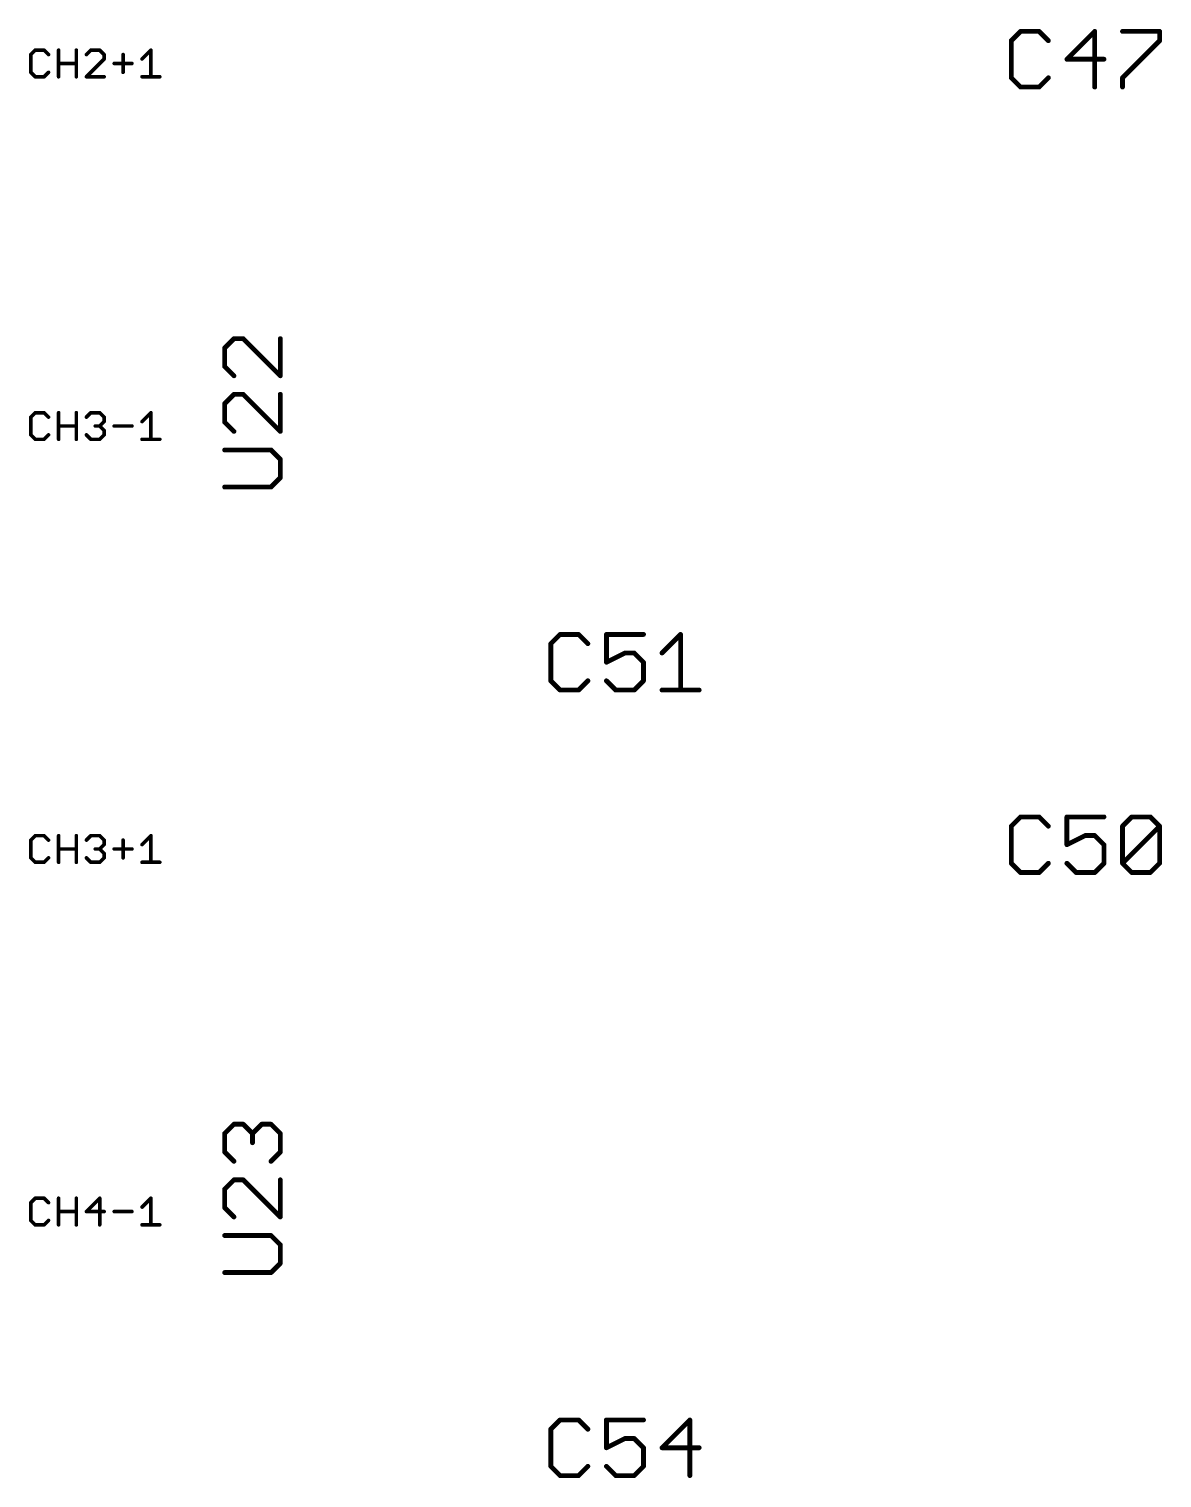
# Model space of a CAD drawing. Extents: x 0 to 11.2, y 0 to 11.2.
# Drawn here: x 8.546 to 9.484, y 4.056 to 5.255 of the extents above; entities that cross this region are included whole.
import ezdxf

# ---------------------------------------------------------------- set-up
doc = ezdxf.new("R2010")
doc.units = 0
doc.layers.add('25', color=253, linetype='CONTINUOUS')

msp = doc.modelspace()

# ---------------------------------------------------------------- linework, layer by layer
at = {"layer": '25'}
for points, const_width in [([(9.366673, 5.253039), (9.359, 5.245366)], 0.004), ([(9.38202, 5.253039), (9.366673, 5.253039)], 0.004), ([(9.389693, 5.245366), (9.38202, 5.253039)], 0.004), ([(9.428059, 5.253039), (9.405039, 5.23002)], 0.004), ([(9.428059, 5.207), (9.428059, 5.253039)], 0.004), ([(9.451078, 5.253039), (9.481771, 5.253039)], 0.004), ([(9.481771, 5.253039), (9.481771, 5.245366)], 0.004), ([(9.359, 5.245366), (9.359, 5.214673)], 0.004), ([(9.481771, 5.245366), (9.451078, 5.214673)], 0.004), ([(8.55117, 5.237519), (8.5475, 5.233849)], 0.003), ([(8.5475, 5.233849), (8.5475, 5.21917)], 0.003), ([(8.558509, 5.237519), (8.55117, 5.237519)], 0.003), ([(8.562179, 5.233849), (8.558509, 5.237519)], 0.003), ([(8.57052, 5.2155), (8.57052, 5.237519)], 0.003), ([(8.57052, 5.226509), (8.585199, 5.226509)], 0.003), ([(8.585199, 5.237519), (8.585199, 5.2155)], 0.003), ([(8.597209, 5.237519), (8.593539, 5.233849)], 0.003), ([(8.593539, 5.2155), (8.608218, 5.230179)], 0.003), ([(8.604548, 5.237519), (8.597209, 5.237519)], 0.003), ([(8.608218, 5.233849), (8.604548, 5.237519)], 0.003), ([(8.608218, 5.230179), (8.608218, 5.233849)], 0.003), ([(8.616559, 5.226509), (8.631238, 5.226509)], 0.003), ([(8.623898, 5.233849), (8.623898, 5.21917)], 0.003), ([(8.639578, 5.230179), (8.646918, 5.237519)], 0.003), ([(8.646918, 5.237519), (8.646918, 5.2155)], 0.003), ([(9.405039, 5.23002), (9.435732, 5.23002)], 0.004), ([(8.5475, 5.21917), (8.55117, 5.2155)], 0.003), ([(8.55117, 5.2155), (8.558509, 5.2155)], 0.003), ([(8.558509, 5.2155), (8.562179, 5.21917)], 0.003), ([(8.608218, 5.2155), (8.593539, 5.2155)], 0.003), ([(8.639578, 5.2155), (8.654257, 5.2155)], 0.003), ([(9.359, 5.214673), (9.366673, 5.207)], 0.004), ([(9.38202, 5.207), (9.389693, 5.214673)], 0.004), ([(9.451078, 5.214673), (9.451078, 5.207)], 0.004), ([(9.366673, 5.207), (9.38202, 5.207)], 0.004), ([(8.715634, 4.998771), (8.707961, 4.991098)], 0.004), ([(8.723307, 4.998771), (8.715634, 4.998771)], 0.004), ([(8.754, 4.968078), (8.723307, 4.998771)], 0.004), ([(8.754, 4.998771), (8.754, 4.968078)], 0.004), ([(8.707961, 4.991098), (8.707961, 4.975752)], 0.004), ([(8.707961, 4.975752), (8.715634, 4.968078)], 0.004), ([(8.715634, 4.952732), (8.707961, 4.945059)], 0.004), ([(8.723307, 4.952732), (8.715634, 4.952732)], 0.004), ([(8.754, 4.922039), (8.723307, 4.952732)], 0.004), ([(8.754, 4.952732), (8.754, 4.922039)], 0.004), ([(8.707961, 4.945059), (8.707961, 4.929712)], 0.004), ([(8.55117, 4.937519), (8.5475, 4.933849)], 0.003), ([(8.5475, 4.933849), (8.5475, 4.91917)], 0.003), ([(8.558509, 4.937519), (8.55117, 4.937519)], 0.003), ([(8.562179, 4.933849), (8.558509, 4.937519)], 0.003), ([(8.57052, 4.9155), (8.57052, 4.937519)], 0.003), ([(8.585199, 4.937519), (8.585199, 4.9155)], 0.003), ([(8.593539, 4.933849), (8.597209, 4.937519)], 0.003), ([(8.597209, 4.937519), (8.604548, 4.937519)], 0.003), ([(8.604548, 4.937519), (8.608218, 4.933849)], 0.003), ([(8.608218, 4.930179), (8.604548, 4.926509)], 0.003), ([(8.608218, 4.933849), (8.608218, 4.930179)], 0.003), ([(8.639578, 4.930179), (8.646918, 4.937519)], 0.003), ([(8.646918, 4.937519), (8.646918, 4.9155)], 0.003), ([(8.707961, 4.929712), (8.715634, 4.922039)], 0.004), ([(8.5475, 4.91917), (8.55117, 4.9155)], 0.003), ([(8.55117, 4.9155), (8.558509, 4.9155)], 0.003), ([(8.558509, 4.9155), (8.562179, 4.91917)], 0.003), ([(8.57052, 4.926509), (8.585199, 4.926509)], 0.003), ([(8.597209, 4.9155), (8.593539, 4.91917)], 0.003), ([(8.604548, 4.9155), (8.597209, 4.9155)], 0.003), ([(8.604548, 4.926509), (8.600879, 4.926509)], 0.003), ([(8.604548, 4.926509), (8.608218, 4.92284)], 0.003), ([(8.608218, 4.91917), (8.604548, 4.9155)], 0.003), ([(8.608218, 4.92284), (8.608218, 4.91917)], 0.003), ([(8.616559, 4.926509), (8.631238, 4.926509)], 0.003), ([(8.639578, 4.9155), (8.654257, 4.9155)], 0.003), ([(8.746327, 4.906693), (8.707961, 4.906693)], 0.004), ([(8.754, 4.89902), (8.746327, 4.906693)], 0.004), ([(8.754, 4.883673), (8.754, 4.89902)], 0.004), ([(8.746327, 4.876), (8.754, 4.883673)], 0.004), ([(8.707961, 4.876), (8.746327, 4.876)], 0.004), ([(8.985555, 4.754039), (8.977882, 4.746366)], 0.004), ([(8.977882, 4.746366), (8.977882, 4.715673)], 0.004), ([(9.000902, 4.754039), (8.985555, 4.754039)], 0.004), ([(9.008575, 4.746366), (9.000902, 4.754039)], 0.004), ([(9.054614, 4.754039), (9.023921, 4.754039)], 0.004), ([(9.023921, 4.754039), (9.023921, 4.73102)], 0.004), ([(9.069961, 4.738693), (9.085307, 4.754039)], 0.004), ([(9.085307, 4.754039), (9.085307, 4.708)], 0.004), ([(9.023921, 4.73102), (9.039268, 4.738693)], 0.004), ([(9.039268, 4.738693), (9.046941, 4.738693)], 0.004), ([(9.046941, 4.738693), (9.054614, 4.73102)], 0.004), ([(9.054614, 4.73102), (9.054614, 4.715673)], 0.004), ([(8.977882, 4.715673), (8.985555, 4.708)], 0.004), ([(9.000902, 4.708), (9.008575, 4.715673)], 0.004), ([(9.031594, 4.708), (9.023921, 4.715673)], 0.004), ([(9.054614, 4.715673), (9.046941, 4.708)], 0.004), ([(8.985555, 4.708), (9.000902, 4.708)], 0.004), ([(9.046941, 4.708), (9.031594, 4.708)], 0.004), ([(9.069961, 4.708), (9.100653, 4.708)], 0.004), ([(9.366673, 4.603039), (9.359, 4.595366)], 0.004), ([(9.38202, 4.603039), (9.366673, 4.603039)], 0.004), ([(9.389693, 4.595366), (9.38202, 4.603039)], 0.004), ([(9.435732, 4.603039), (9.405039, 4.603039)], 0.004), ([(9.405039, 4.603039), (9.405039, 4.58002)], 0.004), ([(9.451078, 4.595366), (9.458752, 4.603039)], 0.004), ([(9.458752, 4.603039), (9.474098, 4.603039)], 0.004), ([(9.474098, 4.603039), (9.481771, 4.595366)], 0.004), ([(9.359, 4.595366), (9.359, 4.564673)], 0.004), ([(9.451078, 4.564673), (9.451078, 4.595366)], 0.004), ([(9.451078, 4.564673), (9.481771, 4.595366)], 0.004), ([(9.481771, 4.595366), (9.481771, 4.564673)], 0.004), ([(8.55117, 4.587519), (8.5475, 4.583849)], 0.003), ([(8.5475, 4.583849), (8.5475, 4.56917)], 0.003), ([(8.558509, 4.587519), (8.55117, 4.587519)], 0.003), ([(8.562179, 4.583849), (8.558509, 4.587519)], 0.003), ([(8.57052, 4.5655), (8.57052, 4.587519)], 0.003), ([(8.585199, 4.587519), (8.585199, 4.5655)], 0.003), ([(8.593539, 4.583849), (8.597209, 4.587519)], 0.003), ([(8.597209, 4.587519), (8.604548, 4.587519)], 0.003), ([(8.604548, 4.587519), (8.608218, 4.583849)], 0.003), ([(8.608218, 4.580179), (8.604548, 4.576509)], 0.003), ([(8.608218, 4.583849), (8.608218, 4.580179)], 0.003), ([(8.623898, 4.583849), (8.623898, 4.56917)], 0.003), ([(8.639578, 4.580179), (8.646918, 4.587519)], 0.003), ([(8.646918, 4.587519), (8.646918, 4.5655)], 0.003), ([(9.405039, 4.58002), (9.420386, 4.587693)], 0.004), ([(9.420386, 4.587693), (9.428059, 4.587693)], 0.004), ([(9.428059, 4.587693), (9.435732, 4.58002)], 0.004), ([(9.435732, 4.58002), (9.435732, 4.564673)], 0.004), ([(8.5475, 4.56917), (8.55117, 4.5655)], 0.003), ([(8.558509, 4.5655), (8.562179, 4.56917)], 0.003), ([(8.57052, 4.576509), (8.585199, 4.576509)], 0.003), ([(8.597209, 4.5655), (8.593539, 4.56917)], 0.003), ([(8.604548, 4.576509), (8.600879, 4.576509)], 0.003), ([(8.604548, 4.576509), (8.608218, 4.57284)], 0.003), ([(8.608218, 4.56917), (8.604548, 4.5655)], 0.003), ([(8.608218, 4.57284), (8.608218, 4.56917)], 0.003), ([(8.616559, 4.576509), (8.631238, 4.576509)], 0.003), ([(8.55117, 4.5655), (8.558509, 4.5655)], 0.003), ([(8.604548, 4.5655), (8.597209, 4.5655)], 0.003), ([(8.639578, 4.5655), (8.654257, 4.5655)], 0.003), ([(9.359, 4.564673), (9.366673, 4.557)], 0.004), ([(9.366673, 4.557), (9.38202, 4.557)], 0.004), ([(9.38202, 4.557), (9.389693, 4.564673)], 0.004), ([(9.412712, 4.557), (9.405039, 4.564673)], 0.004), ([(9.428059, 4.557), (9.412712, 4.557)], 0.004), ([(9.435732, 4.564673), (9.428059, 4.557)], 0.004), ([(9.458752, 4.557), (9.451078, 4.564673)], 0.004), ([(9.474098, 4.557), (9.458752, 4.557)], 0.004), ([(9.481771, 4.564673), (9.474098, 4.557)], 0.004), ([(8.707961, 4.341098), (8.715634, 4.348771)], 0.004), ([(8.707961, 4.325752), (8.707961, 4.341098)], 0.004), ([(8.715634, 4.348771), (8.723307, 4.348771)], 0.004), ([(8.723307, 4.348771), (8.73098, 4.341098)], 0.004), ([(8.73098, 4.341098), (8.738654, 4.348771)], 0.004), ([(8.73098, 4.341098), (8.73098, 4.333425)], 0.004), ([(8.738654, 4.348771), (8.746327, 4.348771)], 0.004), ([(8.746327, 4.348771), (8.754, 4.341098)], 0.004), ([(8.754, 4.341098), (8.754, 4.325752)], 0.004), ([(8.715634, 4.318078), (8.707961, 4.325752)], 0.004), ([(8.754, 4.325752), (8.746327, 4.318078)], 0.004), ([(8.715634, 4.302732), (8.707961, 4.295059)], 0.004), ([(8.723307, 4.302732), (8.715634, 4.302732)], 0.004), ([(8.754, 4.272039), (8.723307, 4.302732)], 0.004), ([(8.754, 4.302732), (8.754, 4.272039)], 0.004), ([(8.707961, 4.295059), (8.707961, 4.279712)], 0.004), ([(8.55117, 4.287519), (8.5475, 4.283849)], 0.003), ([(8.5475, 4.283849), (8.5475, 4.26917)], 0.003), ([(8.558509, 4.287519), (8.55117, 4.287519)], 0.003), ([(8.562179, 4.283849), (8.558509, 4.287519)], 0.003), ([(8.57052, 4.2655), (8.57052, 4.287519)], 0.003), ([(8.585199, 4.287519), (8.585199, 4.2655)], 0.003), ([(8.604548, 4.287519), (8.593539, 4.276509)], 0.003), ([(8.604548, 4.2655), (8.604548, 4.287519)], 0.003), ([(8.639578, 4.280179), (8.646918, 4.287519)], 0.003), ([(8.646918, 4.287519), (8.646918, 4.2655)], 0.003), ([(8.707961, 4.279712), (8.715634, 4.272039)], 0.004), ([(8.5475, 4.26917), (8.55117, 4.2655)], 0.003), ([(8.558509, 4.2655), (8.562179, 4.26917)], 0.003), ([(8.57052, 4.276509), (8.585199, 4.276509)], 0.003), ([(8.593539, 4.276509), (8.608218, 4.276509)], 0.003), ([(8.616559, 4.276509), (8.631238, 4.276509)], 0.003), ([(8.55117, 4.2655), (8.558509, 4.2655)], 0.003), ([(8.639578, 4.2655), (8.654257, 4.2655)], 0.003), ([(8.746327, 4.256693), (8.707961, 4.256693)], 0.004), ([(8.754, 4.24902), (8.746327, 4.256693)], 0.004), ([(8.754, 4.233673), (8.754, 4.24902)], 0.004), ([(8.746327, 4.226), (8.754, 4.233673)], 0.004), ([(8.707961, 4.226), (8.746327, 4.226)], 0.004), ([(8.985555, 4.104039), (8.977882, 4.096366)], 0.004), ([(9.000902, 4.104039), (8.985555, 4.104039)], 0.004), ([(9.008575, 4.096366), (9.000902, 4.104039)], 0.004), ([(9.054614, 4.104039), (9.023921, 4.104039)], 0.004), ([(9.023921, 4.104039), (9.023921, 4.08102)], 0.004), ([(9.09298, 4.104039), (9.069961, 4.08102)], 0.004), ([(9.09298, 4.058), (9.09298, 4.104039)], 0.004), ([(8.977882, 4.096366), (8.977882, 4.065673)], 0.004), ([(9.023921, 4.08102), (9.039268, 4.088693)], 0.004), ([(9.039268, 4.088693), (9.046941, 4.088693)], 0.004), ([(9.046941, 4.088693), (9.054614, 4.08102)], 0.004), ([(9.054614, 4.08102), (9.054614, 4.065673)], 0.004), ([(9.069961, 4.08102), (9.100653, 4.08102)], 0.004), ([(8.977882, 4.065673), (8.985555, 4.058)], 0.004), ([(9.000902, 4.058), (9.008575, 4.065673)], 0.004), ([(9.031594, 4.058), (9.023921, 4.065673)], 0.004), ([(9.054614, 4.065673), (9.046941, 4.058)], 0.004), ([(8.985555, 4.058), (9.000902, 4.058)], 0.004), ([(9.046941, 4.058), (9.031594, 4.058)], 0.004)]:
    msp.add_lwpolyline(points, dxfattribs=dict(at, const_width=const_width))
for points, const_width in [([(9.366673, 5.254039, 1), (9.366673, 5.252039)], 0.002), ([(9.36738, 5.252332, 1), (9.365966, 5.253746)], 0.002), ([(9.382727, 5.253746, 1), (9.381312, 5.252332)], 0.002), ([(9.38202, 5.252039, 1), (9.38202, 5.254039)], 0.002), ([(9.429059, 5.253039, 1), (9.427059, 5.253039)], 0.002), ([(9.428766, 5.252332, 1), (9.427352, 5.253746)], 0.002), ([(9.451078, 5.254039, 1), (9.451078, 5.252039)], 0.002), ([(9.482771, 5.253039, 1), (9.480771, 5.253039)], 0.002), ([(9.481771, 5.252039, 1), (9.481771, 5.254039)], 0.002), ([(9.36, 5.245366, 1), (9.358, 5.245366)], 0.002), ([(9.358293, 5.246073, 1), (9.359707, 5.244659)], 0.002), ([(9.388986, 5.244659, 1), (9.3904, 5.246073)], 0.002), ([(9.480771, 5.245366, 1), (9.482771, 5.245366)], 0.002), ([(9.482478, 5.244659, 1), (9.481064, 5.246073)], 0.002), ([(8.54825, 5.233849, 1), (8.54675, 5.233849)], 0.0015), ([(8.54697, 5.234379, 1), (8.54803, 5.233319)], 0.0015), ([(8.55117, 5.238269, 1), (8.55117, 5.236769)], 0.0015), ([(8.5517, 5.236988, 1), (8.550639, 5.238049)], 0.0015), ([(8.55904, 5.238049, 1), (8.557979, 5.236988)], 0.0015), ([(8.558509, 5.236769, 1), (8.558509, 5.238269)], 0.0015), ([(8.561649, 5.233319, 1), (8.562709, 5.234379)], 0.0015), ([(8.57127, 5.237519, 1), (8.56977, 5.237519)], 0.0015), ([(8.57052, 5.227259, 1), (8.57052, 5.225759)], 0.0015), ([(8.585949, 5.237519, 1), (8.584449, 5.237519)], 0.0015), ([(8.585199, 5.225759, 1), (8.585199, 5.227259)], 0.0015), ([(8.593009, 5.234379, 1), (8.594069, 5.233319)], 0.0015), ([(8.597209, 5.238269, 1), (8.597209, 5.236769)], 0.0015), ([(8.597739, 5.236988, 1), (8.596679, 5.238049)], 0.0015), ([(8.605079, 5.238049, 1), (8.604018, 5.236988)], 0.0015), ([(8.604548, 5.236769, 1), (8.604548, 5.238269)], 0.0015), ([(8.608968, 5.233849, 1), (8.607468, 5.233849)], 0.0015), ([(8.607468, 5.230179, 1), (8.608968, 5.230179)], 0.0015), ([(8.607688, 5.233319, 1), (8.608749, 5.234379)], 0.0015), ([(8.608749, 5.229649, 1), (8.607688, 5.230709)], 0.0015), ([(8.616559, 5.227259, 1), (8.616559, 5.225759)], 0.0015), ([(8.624648, 5.233849, 1), (8.623148, 5.233849)], 0.0015), ([(8.631238, 5.225759, 1), (8.631238, 5.227259)], 0.0015), ([(8.639048, 5.230709, 1), (8.640109, 5.229649)], 0.0015), ([(8.647668, 5.237519, 1), (8.646168, 5.237519)], 0.0015), ([(8.647448, 5.236988, 1), (8.646387, 5.238049)], 0.0015), ([(9.405039, 5.23102, 1), (9.405039, 5.22902)], 0.002), ([(9.404332, 5.230727, 1), (9.405746, 5.229312)], 0.002), ([(9.435732, 5.22902, 1), (9.435732, 5.23102)], 0.002), ([(8.54803, 5.2197, 1), (8.54697, 5.218639)], 0.0015), ([(8.54675, 5.21917, 1), (8.54825, 5.21917)], 0.0015), ([(8.55117, 5.21625, 1), (8.55117, 5.21475)], 0.0015), ([(8.550639, 5.21497, 1), (8.5517, 5.21603)], 0.0015), ([(8.557979, 5.21603, 1), (8.55904, 5.21497)], 0.0015), ([(8.558509, 5.21475, 1), (8.558509, 5.21625)], 0.0015), ([(8.562709, 5.218639, 1), (8.561649, 5.2197)], 0.0015), ([(8.56977, 5.2155, 1), (8.57127, 5.2155)], 0.0015), ([(8.584449, 5.2155, 1), (8.585949, 5.2155)], 0.0015), ([(8.593539, 5.21625, 1), (8.593539, 5.21475)], 0.0015), ([(8.593009, 5.21603, 1), (8.594069, 5.21497)], 0.0015), ([(8.608218, 5.21475, 1), (8.608218, 5.21625)], 0.0015), ([(8.623148, 5.21917, 1), (8.624648, 5.21917)], 0.0015), ([(8.639578, 5.21625, 1), (8.639578, 5.21475)], 0.0015), ([(8.646168, 5.2155, 1), (8.647668, 5.2155)], 0.0015), ([(8.654257, 5.21475, 1), (8.654257, 5.21625)], 0.0015), ([(9.359707, 5.21538, 1), (9.358293, 5.213966)], 0.002), ([(9.3904, 5.213966, 1), (9.388986, 5.21538)], 0.002), ([(9.452078, 5.214673, 1), (9.450078, 5.214673)], 0.002), ([(9.450371, 5.21538, 1), (9.451786, 5.213966)], 0.002), ([(9.358, 5.214673, 1), (9.36, 5.214673)], 0.002), ([(9.366673, 5.208, 1), (9.366673, 5.206)], 0.002), ([(9.365966, 5.206293, 1), (9.36738, 5.207707)], 0.002), ([(9.381312, 5.207707, 1), (9.382727, 5.206293)], 0.002), ([(9.38202, 5.206, 1), (9.38202, 5.208)], 0.002), ([(9.427059, 5.207, 1), (9.429059, 5.207)], 0.002), ([(9.450078, 5.207, 1), (9.452078, 5.207)], 0.002), ([(8.715634, 4.999771, 1), (8.715634, 4.997771)], 0.002), ([(8.716341, 4.998064, 1), (8.714927, 4.999478)], 0.002), ([(8.724014, 4.999478, 1), (8.7226, 4.998064)], 0.002), ([(8.723307, 4.997771, 1), (8.723307, 4.999771)], 0.002), ([(8.755, 4.998771, 1), (8.753, 4.998771)], 0.002), ([(8.708961, 4.991098, 1), (8.706961, 4.991098)], 0.002), ([(8.707254, 4.991805, 1), (8.708668, 4.990391)], 0.002), ([(8.708668, 4.976459, 1), (8.707254, 4.975044)], 0.002), ([(8.706961, 4.975752, 1), (8.708961, 4.975752)], 0.002), ([(8.714927, 4.967371, 1), (8.716341, 4.968786)], 0.002), ([(8.753, 4.968078, 1), (8.755, 4.968078)], 0.002), ([(8.753293, 4.967371, 1), (8.754707, 4.968786)], 0.002), ([(8.715634, 4.953732, 1), (8.715634, 4.951732)], 0.002), ([(8.716341, 4.952025, 1), (8.714927, 4.953439)], 0.002), ([(8.724014, 4.953439, 1), (8.7226, 4.952025)], 0.002), ([(8.723307, 4.951732, 1), (8.723307, 4.953732)], 0.002), ([(8.755, 4.952732, 1), (8.753, 4.952732)], 0.002), ([(8.708961, 4.945059, 1), (8.706961, 4.945059)], 0.002), ([(8.707254, 4.945766, 1), (8.708668, 4.944352)], 0.002), ([(8.54825, 4.933849, 1), (8.54675, 4.933849)], 0.0015), ([(8.54697, 4.934379, 1), (8.54803, 4.933319)], 0.0015), ([(8.55117, 4.938269, 1), (8.55117, 4.936769)], 0.0015), ([(8.5517, 4.936988, 1), (8.550639, 4.938049)], 0.0015), ([(8.55904, 4.938049, 1), (8.557979, 4.936988)], 0.0015), ([(8.558509, 4.936769, 1), (8.558509, 4.938269)], 0.0015), ([(8.561649, 4.933319, 1), (8.562709, 4.934379)], 0.0015), ([(8.57127, 4.937519, 1), (8.56977, 4.937519)], 0.0015), ([(8.585949, 4.937519, 1), (8.584449, 4.937519)], 0.0015), ([(8.593009, 4.934379, 1), (8.594069, 4.933319)], 0.0015), ([(8.597209, 4.938269, 1), (8.597209, 4.936769)], 0.0015), ([(8.597739, 4.936988, 1), (8.596679, 4.938049)], 0.0015), ([(8.605079, 4.938049, 1), (8.604018, 4.936988)], 0.0015), ([(8.604548, 4.936769, 1), (8.604548, 4.938269)], 0.0015), ([(8.608968, 4.933849, 1), (8.607468, 4.933849)], 0.0015), ([(8.607468, 4.930179, 1), (8.608968, 4.930179)], 0.0015), ([(8.607688, 4.933319, 1), (8.608749, 4.934379)], 0.0015), ([(8.608749, 4.929649, 1), (8.607688, 4.930709)], 0.0015), ([(8.639048, 4.930709, 1), (8.640109, 4.929649)], 0.0015), ([(8.647668, 4.937519, 1), (8.646168, 4.937519)], 0.0015), ([(8.647448, 4.936988, 1), (8.646387, 4.938049)], 0.0015), ([(8.708668, 4.930419, 1), (8.707254, 4.929005)], 0.002), ([(8.706961, 4.929712, 1), (8.708961, 4.929712)], 0.002), ([(8.54803, 4.9197, 1), (8.54697, 4.918639)], 0.0015), ([(8.54675, 4.91917, 1), (8.54825, 4.91917)], 0.0015), ([(8.55117, 4.91625, 1), (8.55117, 4.91475)], 0.0015), ([(8.550639, 4.91497, 1), (8.5517, 4.91603)], 0.0015), ([(8.557979, 4.91603, 1), (8.55904, 4.91497)], 0.0015), ([(8.558509, 4.91475, 1), (8.558509, 4.91625)], 0.0015), ([(8.562709, 4.918639, 1), (8.561649, 4.9197)], 0.0015), ([(8.57052, 4.927259, 1), (8.57052, 4.925759)], 0.0015), ([(8.56977, 4.9155, 1), (8.57127, 4.9155)], 0.0015), ([(8.584449, 4.9155, 1), (8.585949, 4.9155)], 0.0015), ([(8.585199, 4.925759, 1), (8.585199, 4.927259)], 0.0015), ([(8.594069, 4.9197, 1), (8.593009, 4.918639)], 0.0015), ([(8.597209, 4.91625, 1), (8.597209, 4.91475)], 0.0015), ([(8.596679, 4.91497, 1), (8.597739, 4.91603)], 0.0015), ([(8.600879, 4.927259, 1), (8.600879, 4.925759)], 0.0015), ([(8.605079, 4.92704, 1), (8.604018, 4.925979)], 0.0015), ([(8.604018, 4.92704, 1), (8.605079, 4.925979)], 0.0015), ([(8.604018, 4.91603, 1), (8.605079, 4.91497)], 0.0015), ([(8.604548, 4.925759, 1), (8.604548, 4.927259)], 0.0015), ([(8.604548, 4.91475, 1), (8.604548, 4.91625)], 0.0015), ([(8.608968, 4.92284, 1), (8.607468, 4.92284)], 0.0015), ([(8.607468, 4.91917, 1), (8.608968, 4.91917)], 0.0015), ([(8.607688, 4.922309, 1), (8.608749, 4.92337)], 0.0015), ([(8.608749, 4.918639, 1), (8.607688, 4.9197)], 0.0015), ([(8.616559, 4.927259, 1), (8.616559, 4.925759)], 0.0015), ([(8.631238, 4.925759, 1), (8.631238, 4.927259)], 0.0015), ([(8.639578, 4.91625, 1), (8.639578, 4.91475)], 0.0015), ([(8.646168, 4.9155, 1), (8.647668, 4.9155)], 0.0015), ([(8.654257, 4.91475, 1), (8.654257, 4.91625)], 0.0015), ([(8.714927, 4.921332, 1), (8.716341, 4.922746)], 0.002), ([(8.753, 4.922039, 1), (8.755, 4.922039)], 0.002), ([(8.753293, 4.921332, 1), (8.754707, 4.922746)], 0.002), ([(8.707961, 4.907693, 1), (8.707961, 4.905693)], 0.002), ([(8.747034, 4.9074, 1), (8.74562, 4.905986)], 0.002), ([(8.746327, 4.905693, 1), (8.746327, 4.907693)], 0.002), ([(8.755, 4.89902, 1), (8.753, 4.89902)], 0.002), ([(8.753293, 4.898312, 1), (8.754707, 4.899727)], 0.002), ([(8.753, 4.883673, 1), (8.755, 4.883673)], 0.002), ([(8.754707, 4.882966, 1), (8.753293, 4.88438)], 0.002), ([(8.707961, 4.877, 1), (8.707961, 4.875)], 0.002), ([(8.74562, 4.876707, 1), (8.747034, 4.875293)], 0.002), ([(8.746327, 4.875, 1), (8.746327, 4.877)], 0.002), ([(8.978882, 4.746366, 1), (8.976882, 4.746366)], 0.002), ([(8.985555, 4.755039, 1), (8.985555, 4.753039)], 0.002), ([(8.986262, 4.753332, 1), (8.984848, 4.754746)], 0.002), ([(9.001609, 4.754746, 1), (9.000194, 4.753332)], 0.002), ([(9.000902, 4.753039, 1), (9.000902, 4.755039)], 0.002), ([(9.023921, 4.755039, 1), (9.023921, 4.753039)], 0.002), ([(9.024921, 4.754039, 1), (9.022921, 4.754039)], 0.002), ([(9.054614, 4.753039, 1), (9.054614, 4.755039)], 0.002), ([(9.086307, 4.754039, 1), (9.084307, 4.754039)], 0.002), ([(9.086014, 4.753332, 1), (9.0846, 4.754746)], 0.002), ([(8.977175, 4.747073, 1), (8.978589, 4.745659)], 0.002), ([(9.007868, 4.745659, 1), (9.009282, 4.747073)], 0.002), ([(9.039268, 4.739693, 1), (9.039268, 4.737693)], 0.002), ([(9.039715, 4.737798, 1), (9.03882, 4.739587)], 0.002), ([(9.047648, 4.7394, 1), (9.046234, 4.737986)], 0.002), ([(9.046941, 4.737693, 1), (9.046941, 4.739693)], 0.002), ([(9.069253, 4.7394, 1), (9.070668, 4.737986)], 0.002), ([(9.023474, 4.731914, 1), (9.024368, 4.730125)], 0.002), ([(9.022921, 4.73102, 1), (9.024921, 4.73102)], 0.002), ([(9.055614, 4.73102, 1), (9.053614, 4.73102)], 0.002), ([(9.053907, 4.730312, 1), (9.055321, 4.731727)], 0.002), ([(8.978589, 4.71638, 1), (8.977175, 4.714966)], 0.002), ([(8.976882, 4.715673, 1), (8.978882, 4.715673)], 0.002), ([(9.009282, 4.714966, 1), (9.007868, 4.71638)], 0.002), ([(9.024628, 4.71638, 1), (9.023214, 4.714966)], 0.002), ([(9.053614, 4.715673, 1), (9.055614, 4.715673)], 0.002), ([(9.055321, 4.714966, 1), (9.053907, 4.71638)], 0.002), ([(8.985555, 4.709, 1), (8.985555, 4.707)], 0.002), ([(8.984848, 4.707293, 1), (8.986262, 4.708707)], 0.002), ([(9.000194, 4.708707, 1), (9.001609, 4.707293)], 0.002), ([(9.000902, 4.707, 1), (9.000902, 4.709)], 0.002), ([(9.031594, 4.709, 1), (9.031594, 4.707)], 0.002), ([(9.030887, 4.707293, 1), (9.032301, 4.708707)], 0.002), ([(9.046234, 4.708707, 1), (9.047648, 4.707293)], 0.002), ([(9.046941, 4.707, 1), (9.046941, 4.709)], 0.002), ([(9.069961, 4.709, 1), (9.069961, 4.707)], 0.002), ([(9.084307, 4.708, 1), (9.086307, 4.708)], 0.002), ([(9.100653, 4.707, 1), (9.100653, 4.709)], 0.002), ([(9.366673, 4.604039, 1), (9.366673, 4.602039)], 0.002), ([(9.36738, 4.602332, 1), (9.365966, 4.603746)], 0.002), ([(9.382727, 4.603746, 1), (9.381312, 4.602332)], 0.002), ([(9.38202, 4.602039, 1), (9.38202, 4.604039)], 0.002), ([(9.405039, 4.604039, 1), (9.405039, 4.602039)], 0.002), ([(9.406039, 4.603039, 1), (9.404039, 4.603039)], 0.002), ([(9.435732, 4.602039, 1), (9.435732, 4.604039)], 0.002), ([(9.458752, 4.604039, 1), (9.458752, 4.602039)], 0.002), ([(9.459459, 4.602332, 1), (9.458044, 4.603746)], 0.002), ([(9.474805, 4.603746, 1), (9.473391, 4.602332)], 0.002), ([(9.474098, 4.602039, 1), (9.474098, 4.604039)], 0.002), ([(9.36, 4.595366, 1), (9.358, 4.595366)], 0.002), ([(9.358293, 4.596073, 1), (9.359707, 4.594659)], 0.002), ([(9.388986, 4.594659, 1), (9.3904, 4.596073)], 0.002), ([(9.452078, 4.595366, 1), (9.450078, 4.595366)], 0.002), ([(9.450371, 4.596073, 1), (9.451786, 4.594659)], 0.002), ([(9.482771, 4.595366, 1), (9.480771, 4.595366)], 0.002), ([(9.482478, 4.594659, 1), (9.481064, 4.596073)], 0.002), ([(9.481064, 4.594659, 1), (9.482478, 4.596073)], 0.002), ([(8.54825, 4.583849, 1), (8.54675, 4.583849)], 0.0015), ([(8.54697, 4.584379, 1), (8.54803, 4.583319)], 0.0015), ([(8.55117, 4.588269, 1), (8.55117, 4.586769)], 0.0015), ([(8.5517, 4.586988, 1), (8.550639, 4.588049)], 0.0015), ([(8.55904, 4.588049, 1), (8.557979, 4.586988)], 0.0015), ([(8.558509, 4.586769, 1), (8.558509, 4.588269)], 0.0015), ([(8.561649, 4.583319, 1), (8.562709, 4.584379)], 0.0015), ([(8.57127, 4.587519, 1), (8.56977, 4.587519)], 0.0015), ([(8.585949, 4.587519, 1), (8.584449, 4.587519)], 0.0015), ([(8.593009, 4.584379, 1), (8.594069, 4.583319)], 0.0015), ([(8.597209, 4.588269, 1), (8.597209, 4.586769)], 0.0015), ([(8.597739, 4.586988, 1), (8.596679, 4.588049)], 0.0015), ([(8.605079, 4.588049, 1), (8.604018, 4.586988)], 0.0015), ([(8.604548, 4.586769, 1), (8.604548, 4.588269)], 0.0015), ([(8.608968, 4.583849, 1), (8.607468, 4.583849)], 0.0015), ([(8.607468, 4.580179, 1), (8.608968, 4.580179)], 0.0015), ([(8.607688, 4.583319, 1), (8.608749, 4.584379)], 0.0015), ([(8.608749, 4.579649, 1), (8.607688, 4.580709)], 0.0015), ([(8.624648, 4.583849, 1), (8.623148, 4.583849)], 0.0015), ([(8.639048, 4.580709, 1), (8.640109, 4.579649)], 0.0015), ([(8.647668, 4.587519, 1), (8.646168, 4.587519)], 0.0015), ([(8.647448, 4.586988, 1), (8.646387, 4.588049)], 0.0015), ([(9.404592, 4.580914, 1), (9.405486, 4.579125)], 0.002), ([(9.404039, 4.58002, 1), (9.406039, 4.58002)], 0.002), ([(9.420386, 4.588693, 1), (9.420386, 4.586693)], 0.002), ([(9.420833, 4.586798, 1), (9.419938, 4.588587)], 0.002), ([(9.428766, 4.5884, 1), (9.427352, 4.586986)], 0.002), ([(9.428059, 4.586693, 1), (9.428059, 4.588693)], 0.002), ([(9.436732, 4.58002, 1), (9.434732, 4.58002)], 0.002), ([(9.435025, 4.579312, 1), (9.436439, 4.580727)], 0.002), ([(8.54803, 4.5697, 1), (8.54697, 4.568639)], 0.0015), ([(8.54675, 4.56917, 1), (8.54825, 4.56917)], 0.0015), ([(8.562709, 4.568639, 1), (8.561649, 4.5697)], 0.0015), ([(8.57052, 4.577259, 1), (8.57052, 4.575759)], 0.0015), ([(8.585199, 4.575759, 1), (8.585199, 4.577259)], 0.0015), ([(8.594069, 4.5697, 1), (8.593009, 4.568639)], 0.0015), ([(8.600879, 4.577259, 1), (8.600879, 4.575759)], 0.0015), ([(8.605079, 4.57704, 1), (8.604018, 4.575979)], 0.0015), ([(8.604018, 4.57704, 1), (8.605079, 4.575979)], 0.0015), ([(8.604548, 4.575759, 1), (8.604548, 4.577259)], 0.0015), ([(8.608968, 4.57284, 1), (8.607468, 4.57284)], 0.0015), ([(8.607468, 4.56917, 1), (8.608968, 4.56917)], 0.0015), ([(8.607688, 4.572309, 1), (8.608749, 4.57337)], 0.0015), ([(8.608749, 4.568639, 1), (8.607688, 4.5697)], 0.0015), ([(8.616559, 4.577259, 1), (8.616559, 4.575759)], 0.0015), ([(8.623148, 4.56917, 1), (8.624648, 4.56917)], 0.0015), ([(8.631238, 4.575759, 1), (8.631238, 4.577259)], 0.0015), ([(8.55117, 4.56625, 1), (8.55117, 4.56475)], 0.0015), ([(8.550639, 4.56497, 1), (8.5517, 4.56603)], 0.0015), ([(8.557979, 4.56603, 1), (8.55904, 4.56497)], 0.0015), ([(8.558509, 4.56475, 1), (8.558509, 4.56625)], 0.0015), ([(8.56977, 4.5655, 1), (8.57127, 4.5655)], 0.0015), ([(8.584449, 4.5655, 1), (8.585949, 4.5655)], 0.0015), ([(8.597209, 4.56625, 1), (8.597209, 4.56475)], 0.0015), ([(8.596679, 4.56497, 1), (8.597739, 4.56603)], 0.0015), ([(8.604018, 4.56603, 1), (8.605079, 4.56497)], 0.0015), ([(8.604548, 4.56475, 1), (8.604548, 4.56625)], 0.0015), ([(8.639578, 4.56625, 1), (8.639578, 4.56475)], 0.0015), ([(8.646168, 4.5655, 1), (8.647668, 4.5655)], 0.0015), ([(8.654257, 4.56475, 1), (8.654257, 4.56625)], 0.0015), ([(9.359707, 4.56538, 1), (9.358293, 4.563966)], 0.002), ([(9.358, 4.564673, 1), (9.36, 4.564673)], 0.002), ([(9.366673, 4.558, 1), (9.366673, 4.556)], 0.002), ([(9.365966, 4.556293, 1), (9.36738, 4.557707)], 0.002), ([(9.381312, 4.557707, 1), (9.382727, 4.556293)], 0.002), ([(9.38202, 4.556, 1), (9.38202, 4.558)], 0.002), ([(9.3904, 4.563966, 1), (9.388986, 4.56538)], 0.002), ([(9.405746, 4.56538, 1), (9.404332, 4.563966)], 0.002), ([(9.412712, 4.558, 1), (9.412712, 4.556)], 0.002), ([(9.412005, 4.556293, 1), (9.413419, 4.557707)], 0.002), ([(9.427352, 4.557707, 1), (9.428766, 4.556293)], 0.002), ([(9.428059, 4.556, 1), (9.428059, 4.558)], 0.002), ([(9.434732, 4.564673, 1), (9.436732, 4.564673)], 0.002), ([(9.436439, 4.563966, 1), (9.435025, 4.56538)], 0.002), ([(9.451786, 4.56538, 1), (9.450371, 4.563966)], 0.002), ([(9.450371, 4.56538, 1), (9.451786, 4.563966)], 0.002), ([(9.450078, 4.564673, 1), (9.452078, 4.564673)], 0.002), ([(9.458752, 4.558, 1), (9.458752, 4.556)], 0.002), ([(9.458044, 4.556293, 1), (9.459459, 4.557707)], 0.002), ([(9.473391, 4.557707, 1), (9.474805, 4.556293)], 0.002), ([(9.474098, 4.556, 1), (9.474098, 4.558)], 0.002), ([(9.480771, 4.564673, 1), (9.482771, 4.564673)], 0.002), ([(9.482478, 4.563966, 1), (9.481064, 4.56538)], 0.002), ([(8.708961, 4.341098, 1), (8.706961, 4.341098)], 0.002), ([(8.707254, 4.341805, 1), (8.708668, 4.340391)], 0.002), ([(8.715634, 4.349771, 1), (8.715634, 4.347771)], 0.002), ([(8.716341, 4.348064, 1), (8.714927, 4.349478)], 0.002), ([(8.724014, 4.349478, 1), (8.7226, 4.348064)], 0.002), ([(8.723307, 4.347771, 1), (8.723307, 4.349771)], 0.002), ([(8.73198, 4.341098, 1), (8.72998, 4.341098)], 0.002), ([(8.730273, 4.341805, 1), (8.731688, 4.340391)], 0.002), ([(8.730273, 4.340391, 1), (8.731688, 4.341805)], 0.002), ([(8.738654, 4.349771, 1), (8.738654, 4.347771)], 0.002), ([(8.739361, 4.348064, 1), (8.737947, 4.349478)], 0.002), ([(8.747034, 4.349478, 1), (8.74562, 4.348064)], 0.002), ([(8.746327, 4.347771, 1), (8.746327, 4.349771)], 0.002), ([(8.755, 4.341098, 1), (8.753, 4.341098)], 0.002), ([(8.753293, 4.340391, 1), (8.754707, 4.341805)], 0.002), ([(8.72998, 4.333425, 1), (8.73198, 4.333425)], 0.002), ([(8.708668, 4.326459, 1), (8.707254, 4.325044)], 0.002), ([(8.706961, 4.325752, 1), (8.708961, 4.325752)], 0.002), ([(8.714927, 4.317371, 1), (8.716341, 4.318786)], 0.002), ([(8.74562, 4.318786, 1), (8.747034, 4.317371)], 0.002), ([(8.753, 4.325752, 1), (8.755, 4.325752)], 0.002), ([(8.754707, 4.325044, 1), (8.753293, 4.326459)], 0.002), ([(8.715634, 4.303732, 1), (8.715634, 4.301732)], 0.002), ([(8.716341, 4.302025, 1), (8.714927, 4.303439)], 0.002), ([(8.724014, 4.303439, 1), (8.7226, 4.302025)], 0.002), ([(8.723307, 4.301732, 1), (8.723307, 4.303732)], 0.002), ([(8.755, 4.302732, 1), (8.753, 4.302732)], 0.002), ([(8.708961, 4.295059, 1), (8.706961, 4.295059)], 0.002), ([(8.707254, 4.295766, 1), (8.708668, 4.294352)], 0.002), ([(8.54825, 4.283849, 1), (8.54675, 4.283849)], 0.0015), ([(8.54697, 4.284379, 1), (8.54803, 4.283319)], 0.0015), ([(8.55117, 4.288269, 1), (8.55117, 4.286769)], 0.0015), ([(8.5517, 4.286988, 1), (8.550639, 4.288049)], 0.0015), ([(8.55904, 4.288049, 1), (8.557979, 4.286988)], 0.0015), ([(8.558509, 4.286769, 1), (8.558509, 4.288269)], 0.0015), ([(8.561649, 4.283319, 1), (8.562709, 4.284379)], 0.0015), ([(8.57127, 4.287519, 1), (8.56977, 4.287519)], 0.0015), ([(8.585949, 4.287519, 1), (8.584449, 4.287519)], 0.0015), ([(8.605298, 4.287519, 1), (8.603798, 4.287519)], 0.0015), ([(8.605079, 4.286988, 1), (8.604018, 4.288049)], 0.0015), ([(8.639048, 4.280709, 1), (8.640109, 4.279649)], 0.0015), ([(8.647668, 4.287519, 1), (8.646168, 4.287519)], 0.0015), ([(8.647448, 4.286988, 1), (8.646387, 4.288049)], 0.0015), ([(8.708668, 4.280419, 1), (8.707254, 4.279005)], 0.002), ([(8.706961, 4.279712, 1), (8.708961, 4.279712)], 0.002), ([(8.54803, 4.2697, 1), (8.54697, 4.268639)], 0.0015), ([(8.54675, 4.26917, 1), (8.54825, 4.26917)], 0.0015), ([(8.562709, 4.268639, 1), (8.561649, 4.2697)], 0.0015), ([(8.57052, 4.277259, 1), (8.57052, 4.275759)], 0.0015), ([(8.585199, 4.275759, 1), (8.585199, 4.277259)], 0.0015), ([(8.593539, 4.277259, 1), (8.593539, 4.275759)], 0.0015), ([(8.593009, 4.27704, 1), (8.594069, 4.275979)], 0.0015), ([(8.608218, 4.275759, 1), (8.608218, 4.277259)], 0.0015), ([(8.616559, 4.277259, 1), (8.616559, 4.275759)], 0.0015), ([(8.631238, 4.275759, 1), (8.631238, 4.277259)], 0.0015), ([(8.714927, 4.271332, 1), (8.716341, 4.272746)], 0.002), ([(8.753, 4.272039, 1), (8.755, 4.272039)], 0.002), ([(8.753293, 4.271332, 1), (8.754707, 4.272746)], 0.002), ([(8.55117, 4.26625, 1), (8.55117, 4.26475)], 0.0015), ([(8.550639, 4.26497, 1), (8.5517, 4.26603)], 0.0015), ([(8.557979, 4.26603, 1), (8.55904, 4.26497)], 0.0015), ([(8.558509, 4.26475, 1), (8.558509, 4.26625)], 0.0015), ([(8.56977, 4.2655, 1), (8.57127, 4.2655)], 0.0015), ([(8.584449, 4.2655, 1), (8.585949, 4.2655)], 0.0015), ([(8.603798, 4.2655, 1), (8.605298, 4.2655)], 0.0015), ([(8.639578, 4.26625, 1), (8.639578, 4.26475)], 0.0015), ([(8.646168, 4.2655, 1), (8.647668, 4.2655)], 0.0015), ([(8.654257, 4.26475, 1), (8.654257, 4.26625)], 0.0015), ([(8.707961, 4.257693, 1), (8.707961, 4.255693)], 0.002), ([(8.747034, 4.2574, 1), (8.74562, 4.255986)], 0.002), ([(8.746327, 4.255693, 1), (8.746327, 4.257693)], 0.002), ([(8.755, 4.24902, 1), (8.753, 4.24902)], 0.002), ([(8.753293, 4.248312, 1), (8.754707, 4.249727)], 0.002), ([(8.753, 4.233673, 1), (8.755, 4.233673)], 0.002), ([(8.754707, 4.232966, 1), (8.753293, 4.23438)], 0.002), ([(8.707961, 4.227, 1), (8.707961, 4.225)], 0.002), ([(8.74562, 4.226707, 1), (8.747034, 4.225293)], 0.002), ([(8.746327, 4.225, 1), (8.746327, 4.227)], 0.002), ([(8.985555, 4.105039, 1), (8.985555, 4.103039)], 0.002), ([(8.986262, 4.103332, 1), (8.984848, 4.104746)], 0.002), ([(9.001609, 4.104746, 1), (9.000194, 4.103332)], 0.002), ([(9.000902, 4.103039, 1), (9.000902, 4.105039)], 0.002), ([(9.023921, 4.105039, 1), (9.023921, 4.103039)], 0.002), ([(9.024921, 4.104039, 1), (9.022921, 4.104039)], 0.002), ([(9.054614, 4.103039, 1), (9.054614, 4.105039)], 0.002), ([(9.09398, 4.104039, 1), (9.09198, 4.104039)], 0.002), ([(9.093687, 4.103332, 1), (9.092273, 4.104746)], 0.002), ([(8.978882, 4.096366, 1), (8.976882, 4.096366)], 0.002), ([(8.977175, 4.097073, 1), (8.978589, 4.095659)], 0.002), ([(9.007868, 4.095659, 1), (9.009282, 4.097073)], 0.002), ([(9.039268, 4.089693, 1), (9.039268, 4.087693)], 0.002), ([(9.039715, 4.087798, 1), (9.03882, 4.089587)], 0.002), ([(9.047648, 4.0894, 1), (9.046234, 4.087986)], 0.002), ([(9.046941, 4.087693, 1), (9.046941, 4.089693)], 0.002), ([(9.023474, 4.081914, 1), (9.024368, 4.080125)], 0.002), ([(9.022921, 4.08102, 1), (9.024921, 4.08102)], 0.002), ([(9.055614, 4.08102, 1), (9.053614, 4.08102)], 0.002), ([(9.053907, 4.080312, 1), (9.055321, 4.081727)], 0.002), ([(9.069253, 4.081727, 1), (9.070668, 4.080312)], 0.002), ([(9.069961, 4.08202, 1), (9.069961, 4.08002)], 0.002), ([(9.100653, 4.08002, 1), (9.100653, 4.08202)], 0.002), ([(8.978589, 4.06638, 1), (8.977175, 4.064966)], 0.002), ([(8.976882, 4.065673, 1), (8.978882, 4.065673)], 0.002), ([(9.009282, 4.064966, 1), (9.007868, 4.06638)], 0.002), ([(9.024628, 4.06638, 1), (9.023214, 4.064966)], 0.002), ([(9.053614, 4.065673, 1), (9.055614, 4.065673)], 0.002), ([(9.055321, 4.064966, 1), (9.053907, 4.06638)], 0.002), ([(8.985555, 4.059, 1), (8.985555, 4.057)], 0.002), ([(8.984848, 4.057293, 1), (8.986262, 4.058707)], 0.002), ([(9.000194, 4.058707, 1), (9.001609, 4.057293)], 0.002), ([(9.000902, 4.057, 1), (9.000902, 4.059)], 0.002), ([(9.031594, 4.059, 1), (9.031594, 4.057)], 0.002), ([(9.030887, 4.057293, 1), (9.032301, 4.058707)], 0.002), ([(9.046234, 4.058707, 1), (9.047648, 4.057293)], 0.002), ([(9.046941, 4.057, 1), (9.046941, 4.059)], 0.002), ([(9.09198, 4.058, 1), (9.09398, 4.058)], 0.002)]:
    msp.add_lwpolyline(points, format="xyb", dxfattribs=dict(at, const_width=const_width))

doc.saveas('drawing.dxf')
